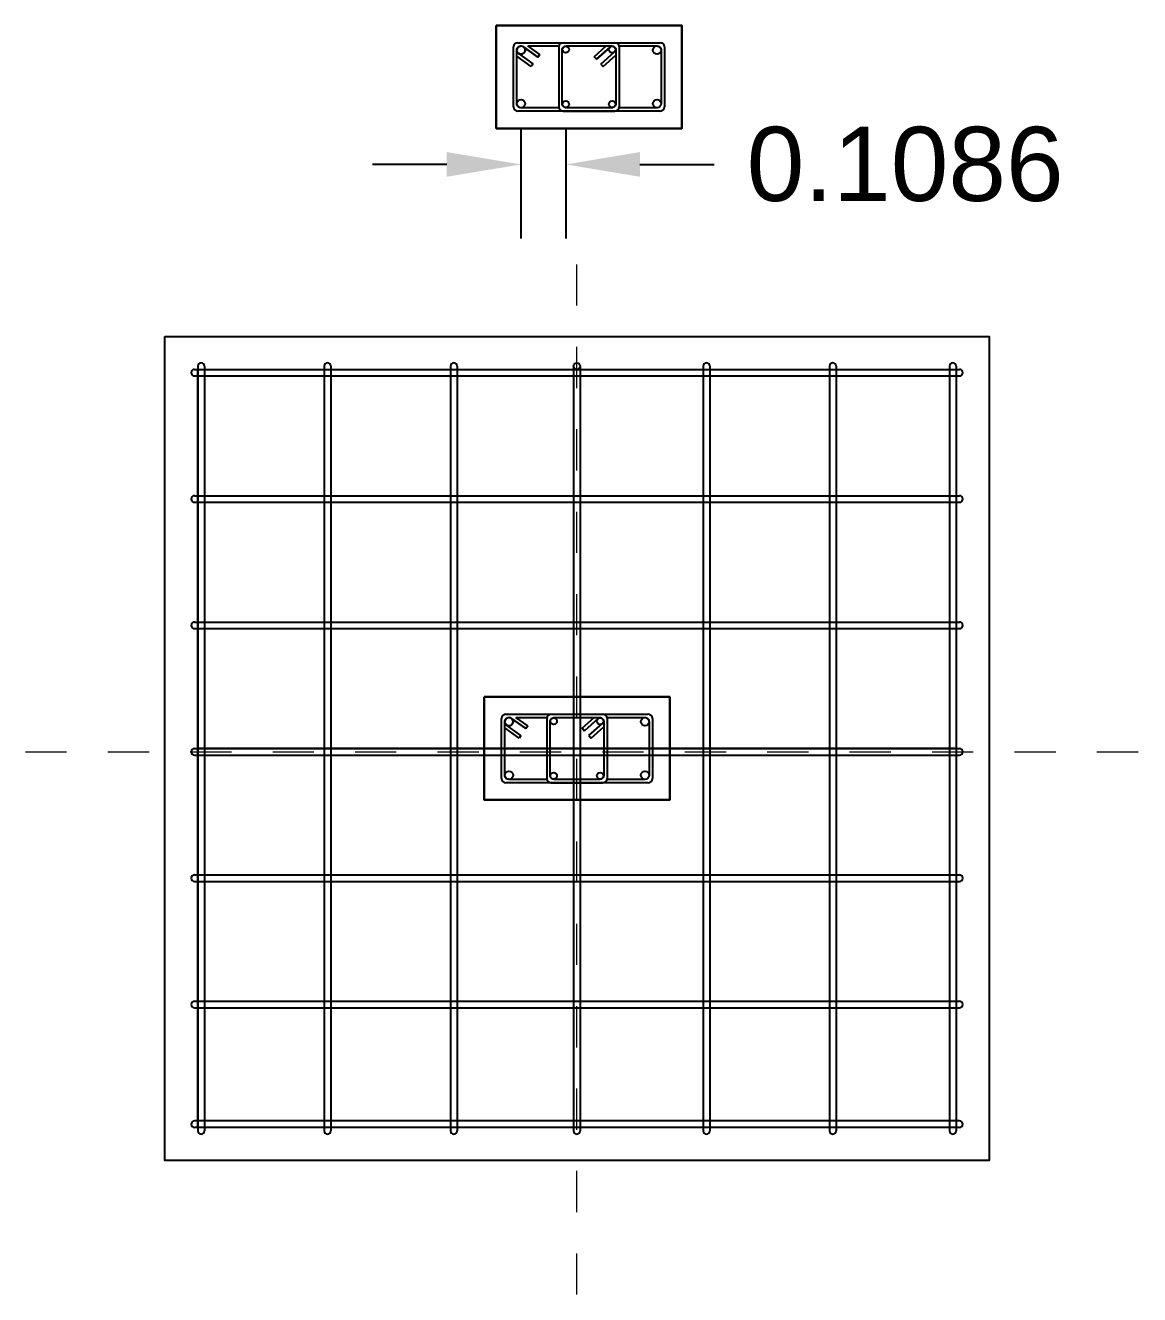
# Model space of a CAD drawing. Header units: inches. Extents: x 994 to 6777, y -637 to 5407.
# Drawn here: x 1537.605 to 1540.309, y 248.295 to 251.375 of the extents above; entities that cross this region are included whole.
import ezdxf

# ---------------------------------------------------------------- set-up
doc = ezdxf.new("R2010")
doc.units = ezdxf.units.IN
doc.header["$MEASUREMENT"] = 0
doc.linetypes.add('JIS_02_0.7', pattern=[1.35, 0.75, -0.6])
doc.layers.add('淘宝店铺青言设', color=7, linetype='Continuous')
doc.styles.get("Standard").update_dxf_attribs({"font": 'arial.ttf'})
doc.dimstyles.get("Standard").update_dxf_attribs({"dimtxt": 0.18, "dimasz": 0.18, "dimexe": 0.18, "dimexo": 0.0625, "dimgap": 0.09, "dimtad": 0, "dimtih": 1, "dimtoh": 1, "dimdec": 4, "dimzin": 0, "dimdsep": 46, "dimtxsty": 'Standard', "dimcen": 0.09, "dimadec": 0, "dimazin": 0, "dimtfac": 1, "dimtdec": 4, "dimtofl": 0, "dimtmove": 0, "dimatfit": 3, "dimfxl": 1, "dimtolj": 1, "dimtzin": 0, "dimarcsym": 0})

# ---------------------------------------------------------------- blocks, each defined once
blk = doc.blocks.new('*D839')
at = {"layer": 'Defpoints', "color": 0, "lineweight": 100, "transparency": 16777216}
for p in [(1538.8075, 251.185), (1538.9161, 251.185), (1538.9161, 251.0376)]:
    blk.add_point(p, dxfattribs=at)
at = {"layer": '淘宝店铺青言设', "color": 0, "lineweight": -2, "transparency": 16777216}
for p, q in [((1538.8075, 251.1225), (1538.8075, 250.8576)), ((1538.9161, 251.1225), (1538.9161, 250.8576)), ((1538.6275, 251.0376), (1538.4475, 251.0376)), ((1539.0961, 251.0376), (1539.2761, 251.0376))]:
    blk.add_line(p, q, dxfattribs=at)
at = {"layer": '淘宝店铺青言设', "color": 0, "lineweight": 100, "transparency": 16777216}
for points in [[(1538.6275, 251.0676), (1538.6275, 251.0076), (1538.8075, 251.0376)], [(1539.0961, 251.0676), (1539.0961, 251.0076), (1538.9161, 251.0376)]]:
    blk.add_solid(points, dxfattribs=at)
at = {"layer": '淘宝店铺青言设', "color": 0, "lineweight": 100, "transparency": 16777216, "insert": (1539.7397, 251.0376), "char_height": 0.18, "attachment_point": 5}
blk.add_mtext('\\A1;0.1086', dxfattribs=at)

msp = doc.modelspace()

# ---------------------------------------------------------------- linework, layer by layer
at = {"layer": '淘宝店铺青言设'}
for p, q in [((1538.78953, 251.17701), (1538.78953, 251.32301)), ((1538.79953, 251.33301), (1539.14553, 251.33301)), ((1538.84836, 251.29814), (1538.81334, 251.32314)), ((1538.81334, 251.32314), (1538.84836, 251.29814)), ((1538.853, 251.30465), (1538.8245, 251.32501)), ((1538.89953, 251.32301), (1538.89953, 251.17701)), ((1538.90953, 251.33301), (1539.03553, 251.33301)), ((1538.98541, 251.29906), (1539.01453, 251.32501)), ((1538.99073, 251.29309), (1539.02362, 251.32239)), ((1539.02362, 251.32239), (1538.99073, 251.29309)), ((1539.00138, 251.28114), (1539.03426, 251.31045)), ((1539.04553, 251.32301), (1539.04553, 251.17701)), ((1539.15553, 251.32301), (1539.15553, 251.17701)), ((1538.83209, 251.27536), (1538.79753, 251.30004)), ((1538.83674, 251.28187), (1538.80199, 251.30668)), ((1538.83674, 251.28187), (1538.83209, 251.27536)), ((1538.84836, 251.29814), (1538.853, 251.30465)), ((1538.853, 251.30465), (1538.84836, 251.29814)), ((1538.99073, 251.29309), (1538.98541, 251.29906)), ((1538.98541, 251.29906), (1538.99073, 251.29309)), ((1539.00138, 251.28114), (1539.0067, 251.27517)), ((1539.0067, 251.27517), (1539.03753, 251.30264)), ((1539.14553, 251.16701), (1538.79953, 251.16701)), ((1538.90953, 251.16701), (1539.03553, 251.16701)), ((1538.01527, 250.54022), (1539.87127, 250.54022)), ((1538.02327, 250.54822), (1538.02327, 248.69222)), ((1538.03927, 250.54822), (1538.03927, 248.69222)), ((1538.32987, 250.54822), (1538.32987, 248.69222)), ((1538.34587, 250.54822), (1538.34587, 248.69222)), ((1538.63647, 250.54822), (1538.63647, 248.69222)), ((1538.65247, 250.54822), (1538.65247, 248.69222)), ((1538.93527, 250.54822), (1538.93527, 248.69222)), ((1538.95127, 250.54822), (1538.95127, 248.69222)), ((1539.24987, 250.54822), (1539.24987, 248.69222)), ((1539.26587, 250.54822), (1539.26587, 248.69222)), ((1539.55647, 250.54822), (1539.55647, 248.69222)), ((1539.57247, 250.54822), (1539.57247, 248.69222)), ((1539.84727, 250.54822), (1539.84727, 248.69222)), ((1539.86327, 250.54822), (1539.86327, 248.69222)), ((1538.01527, 250.52422), (1539.87127, 250.52422)), ((1538.01527, 250.23362), (1539.87127, 250.23362)), ((1538.01527, 250.21762), (1539.87127, 250.21762)), ((1538.01527, 249.92702), (1539.87127, 249.92702)), ((1538.01527, 249.91102), (1539.87127, 249.91102)), ((1538.76027, 249.54722), (1538.76027, 249.69322)), ((1538.77027, 249.70322), (1539.11627, 249.70322)), ((1538.80749, 249.65208), (1538.77274, 249.67689)), ((1538.8191, 249.66835), (1538.78409, 249.69335)), ((1538.78409, 249.69335), (1538.8191, 249.66835)), ((1538.82375, 249.67486), (1538.79525, 249.69522)), ((1538.87027, 249.69322), (1538.87027, 249.54722)), ((1538.88027, 249.70322), (1539.00627, 249.70322)), ((1538.95616, 249.66927), (1538.98527, 249.69522)), ((1538.96148, 249.6633), (1538.99437, 249.6926)), ((1538.99437, 249.6926), (1538.96148, 249.6633)), ((1538.97213, 249.65135), (1539.00501, 249.68066)), ((1539.01627, 249.69322), (1539.01627, 249.54722)), ((1539.12627, 249.69322), (1539.12627, 249.54722)), ((1538.80284, 249.64557), (1538.76827, 249.67025)), ((1538.80749, 249.65208), (1538.80284, 249.64557)), ((1538.8191, 249.66835), (1538.82375, 249.67486)), ((1538.82375, 249.67486), (1538.8191, 249.66835)), ((1538.96148, 249.6633), (1538.95616, 249.66927)), ((1538.95616, 249.66927), (1538.96148, 249.6633)), ((1538.97213, 249.65135), (1538.97745, 249.64538)), ((1538.97745, 249.64538), (1539.00827, 249.67285)), ((1538.01527, 249.62022), (1539.87127, 249.62022)), ((1538.01527, 249.60422), (1539.87127, 249.60422)), ((1539.11627, 249.53722), (1538.77027, 249.53722)), ((1538.88027, 249.53722), (1539.00627, 249.53722)), ((1538.01527, 249.31362), (1539.87127, 249.31362)), ((1538.01527, 249.29762), (1539.87127, 249.29762)), ((1538.01527, 249.00702), (1539.87127, 249.00702)), ((1538.01527, 248.99102), (1539.87127, 248.99102)), ((1539.87127, 248.71622), (1538.01527, 248.71622)), ((1539.87127, 248.70022), (1538.01527, 248.70022))]:
    msp.add_line(p, q, dxfattribs=at)
at = {"layer": '淘宝店铺青言设', "linetype": 'JIS_02_0.7', "lineweight": 0, "ltscale": 0.02}
for p, q in [((1538.94327, 248.29486), (1538.94327, 250.87899)), ((1537.60497, 249.61222), (1540.30854, 249.61222))]:
    msp.add_line(p, q, dxfattribs=at)
at = {"layer": '淘宝店铺青言设', "ltscale": 0.08}
msp.add_line((1539.86327, 249.62022), (1538.02327, 249.62022), dxfattribs=at)
at = {"layer": '淘宝店铺青言设', "lineweight": 30}
for points in [[(1538.74753, 251.37501), (1539.19753, 251.37501), (1539.19753, 251.12501), (1538.74753, 251.12501)], [(1538.71827, 249.74522), (1539.16827, 249.74522), (1539.16827, 249.49522), (1538.71827, 249.49522)]]:
    msp.add_lwpolyline(points, close=True, dxfattribs=at)
at = {"layer": '淘宝店铺青言设'}
for points in [[(1538.89953, 251.17501), (1538.80753, 251.17501, -0.4142136), (1538.79753, 251.18501), (1538.79753, 251.31501, -0.4142136), (1538.80753, 251.32501)], [(1539.04553, 251.32501), (1539.13753, 251.32501, -0.4142136), (1539.14753, 251.31501), (1539.14753, 251.18501)], [(1538.87027, 249.54522), (1538.77827, 249.54522, -0.4142136), (1538.76827, 249.55522), (1538.76827, 249.68522, -0.4142136), (1538.77827, 249.69522)], [(1539.01627, 249.69522), (1539.10827, 249.69522, -0.4142136), (1539.11827, 249.68522), (1539.11827, 249.55522)]]:
    msp.add_lwpolyline(points, format="xyb", dxfattribs=at)
for points in [[(1538.8245, 251.32501), (1538.89953, 251.32501)], [(1539.13753, 251.17501), (1539.04553, 251.17501)], [(1538.79525, 249.69522), (1538.87027, 249.69522)], [(1539.10827, 249.54522), (1539.01627, 249.54522)]]:
    msp.add_lwpolyline(points, dxfattribs=at)
for points in [[(1538.90753, 251.18501), (1538.90753, 251.31501, -0.4142136), (1538.91753, 251.32501), (1539.02753, 251.32501, -0.4142136), (1539.03753, 251.31501), (1539.03753, 251.18501, -0.4142136), (1539.02753, 251.17501), (1538.91753, 251.17501, -0.4142136)], [(1538.87827, 249.55522), (1538.87827, 249.68522, -0.4142136), (1538.88827, 249.69522), (1538.99827, 249.69522, -0.4142136), (1539.00827, 249.68522), (1539.00827, 249.55522, -0.4142136), (1538.99827, 249.54522), (1538.88827, 249.54522, -0.4142136)]]:
    msp.add_lwpolyline(points, format="xyb", close=True, dxfattribs=at)
for points in [[(1537.94327, 250.62022), (1539.94327, 250.62022), (1539.94327, 248.62022), (1537.94327, 248.62022)], [(1538.02327, 250.54022), (1539.86327, 250.54022), (1539.86327, 248.70022), (1538.02327, 248.70022)]]:
    msp.add_lwpolyline(points, close=True, dxfattribs=at)
for centre, radius in [((1538.80753, 251.31501), 0.01), ((1538.91601, 251.31638), 0.008), ((1539.02894, 251.31642), 0.008), ((1539.13753, 251.31501), 0.01), ((1538.80753, 251.18501), 0.01), ((1538.91611, 251.18359), 0.008), ((1539.02895, 251.1836), 0.008), ((1539.13753, 251.18501), 0.01), ((1538.94327, 250.54822), 0.008), ((1538.77827, 249.68522), 0.01), ((1538.88676, 249.68659), 0.008), ((1538.99969, 249.68663), 0.008), ((1539.10827, 249.68522), 0.01), ((1538.77827, 249.55522), 0.01), ((1538.88686, 249.5538), 0.008), ((1538.9997, 249.55381), 0.008), ((1539.10827, 249.55522), 0.01)]:
    msp.add_circle(centre, radius, dxfattribs=at)
for centre, radius, start, end in [((1538.79953, 251.32301), 0.01, 90, 180), ((1538.80753, 251.31501), 0.01, 231.7681, 180), ((1538.90953, 251.32301), 0.01, 90, 180), ((1539.03553, 251.32301), 0.01, 0, 90), ((1539.14753, 251.32501), 0.008, 181.45085, 181.45092), ((1539.14553, 251.32301), 0.01, 0, 90), ((1538.79753, 251.31015), 0.008, 325.3735501196181, 325.3735544609458), ((1538.79953, 251.17701), 0.01, 180, 270), ((1538.90953, 251.17701), 0.01, 180, 270), ((1539.03553, 251.17701), 0.01, 270, 0), ((1539.14553, 251.17701), 0.01, 270, 0), ((1538.01527, 250.53222), 0.008, 90, 270), ((1538.03127, 250.54822), 0.008, 0, 180), ((1538.33787, 250.54822), 0.008, 0, 180), ((1538.64447, 250.54822), 0.008, 0, 180), ((1539.25787, 250.54822), 0.008, 0, 180), ((1539.56447, 250.54822), 0.008, 0, 180), ((1539.85527, 250.54822), 0.008, 0, 180), ((1539.87127, 250.53222), 0.008, 270, 90), ((1538.01527, 250.22562), 0.008, 90, 270), ((1539.87127, 250.22562), 0.008, 270, 90), ((1538.01527, 249.91902), 0.008, 90, 270), ((1539.87127, 249.91902), 0.008, 270, 90), ((1538.77027, 249.69322), 0.01, 90, 180), ((1538.77827, 249.68522), 0.01, 231.7681, 180), ((1538.88027, 249.69322), 0.01, 90, 180), ((1539.00627, 249.69322), 0.01, 0, 90), ((1539.11827, 249.69522), 0.008, 181.45085, 181.45092), ((1539.11627, 249.69322), 0.01, 0, 90), ((1538.76827, 249.68036), 0.008, 325.373550119618, 325.3735544609457), ((1538.01527, 249.61222), 0.008, 90, 270), ((1539.87127, 249.61222), 0.008, 270, 90), ((1538.77027, 249.54722), 0.01, 180, 270), ((1538.88027, 249.54722), 0.01, 180, 270), ((1539.00627, 249.54722), 0.01, 270, 0), ((1539.11627, 249.54722), 0.01, 270, 0), ((1538.01527, 249.30562), 0.008, 90, 270), ((1539.87127, 249.30562), 0.008, 270, 90), ((1538.01527, 248.99902), 0.008, 90, 270), ((1539.87127, 248.99902), 0.008, 270, 90), ((1538.01527, 248.70822), 0.008, 90, 270), ((1538.03127, 248.69222), 0.008, 180, 0), ((1538.33787, 248.69222), 0.008, 180, 0), ((1538.64447, 248.69222), 0.008, 180, 0), ((1538.94327, 248.69222), 0.008, 180, 0), ((1539.25787, 248.69222), 0.008, 180, 0), ((1539.56447, 248.69222), 0.008, 180, 0), ((1539.85527, 248.69222), 0.008, 180, 0), ((1539.87127, 248.70822), 0.008, 270, 90)]:
    msp.add_arc(centre, radius, start, end, dxfattribs=at)

# ---------------------------------------------------------------- dimensions: what is measured, and where the dimension line sits
at = {"layer": '淘宝店铺青言设', "lineweight": 100}
dim = msp.add_linear_dim(base=(1538.91611, 251.03764), p1=(1538.80753, 251.18501), p2=(1538.91611, 251.18501), dimstyle='Standard', dxfattribs=at)
dim.commit()
dim.dimension.update_dxf_attribs({"geometry": '*D839', "text_midpoint": (1539.73967, 251.03764)})

doc.saveas('drawing.dxf')
